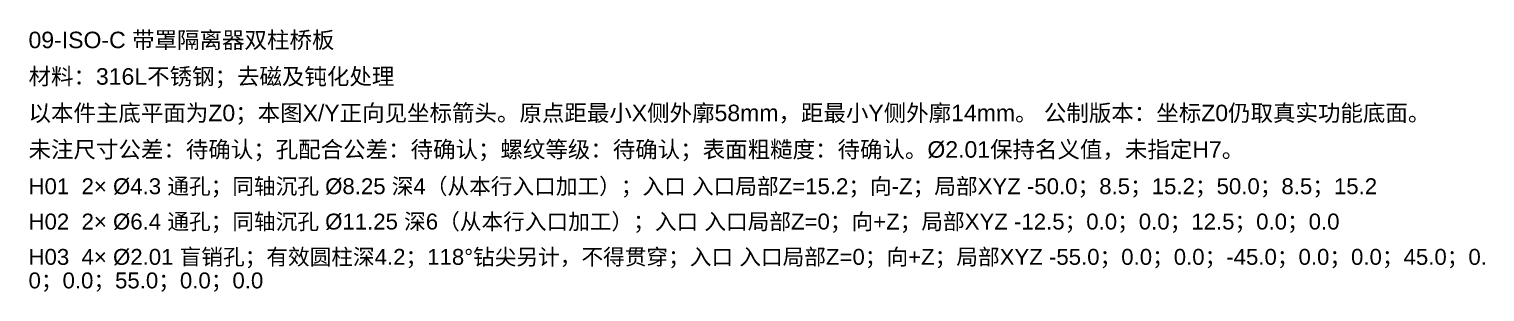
# Model space of a CAD drawing. Header units: millimetres. Extents: x 34 to 678, y 77 to 273.
# Drawn here: x 430.1 to 677.5, y 228.6 to 273.2 of the extents above; entities that cross this region are included whole.
import ezdxf

# ---------------------------------------------------------------- set-up
doc = ezdxf.new("R2010")
doc.units = ezdxf.units.MM
doc.layers.add('ANNOTATIONS', color=7, linetype='CONTINUOUS', lineweight=18)
doc.styles.add('CJK', font='Arial Unicode.ttf')

msp = doc.modelspace()

# ---------------------------------------------------------------- texts
at = {"layer": 'ANNOTATIONS', "style": 'CJK'}
for s, height, p in [('09-ISO-C 带罩隔离器双柱桥板', 2.8, (430, 270)), ('材料：316L不锈钢；去磁及钝化处理', 2.8, (430, 263.8)), ('以本件主底平面为Z0；本图X/Y正向见坐标箭头。原点距最小X侧外廓58mm，距最小Y侧外廓14mm。 公制版本：坐标Z0仍取真实功能底面。', 2.8, (430, 257.6)), ('未注尺寸公差：待确认；孔配合公差：待确认；螺纹等级：待确认；表面粗糙度：待确认。Ø2.01保持名义值，未指定H7。', 2.8, (430, 251.4)), ('H01  2× Ø4.3 通孔；同轴沉孔 Ø8.25 深4（从本行入口加工）；入口 入口局部Z=15.2；向-Z；局部XYZ -50.0；8.5；15.2；50.0；8.5；15.2', 2.7, (430, 245.2)), ('H02  2× Ø6.4 通孔；同轴沉孔 Ø11.25 深6（从本行入口加工）；入口 入口局部Z=0；向+Z；局部XYZ -12.5；0.0；0.0；12.5；0.0；0.0', 2.7, (430, 239.2)), ('H03  4× Ø2.01 盲销孔；有效圆柱深4.2；118°钻尖另计，不得贯穿；入口 入口局部Z=0；向+Z；局部XYZ -55.0；0.0；0.0；-45.0；0.0；0.0；45.0；0.', 2.7, (430, 233.2)), ('0；0.0；55.0；0.0；0.0', 2.7, (430, 229.2))]:
    msp.add_text(s, height=height, dxfattribs=at).set_placement(p)

doc.saveas('drawing.dxf')
